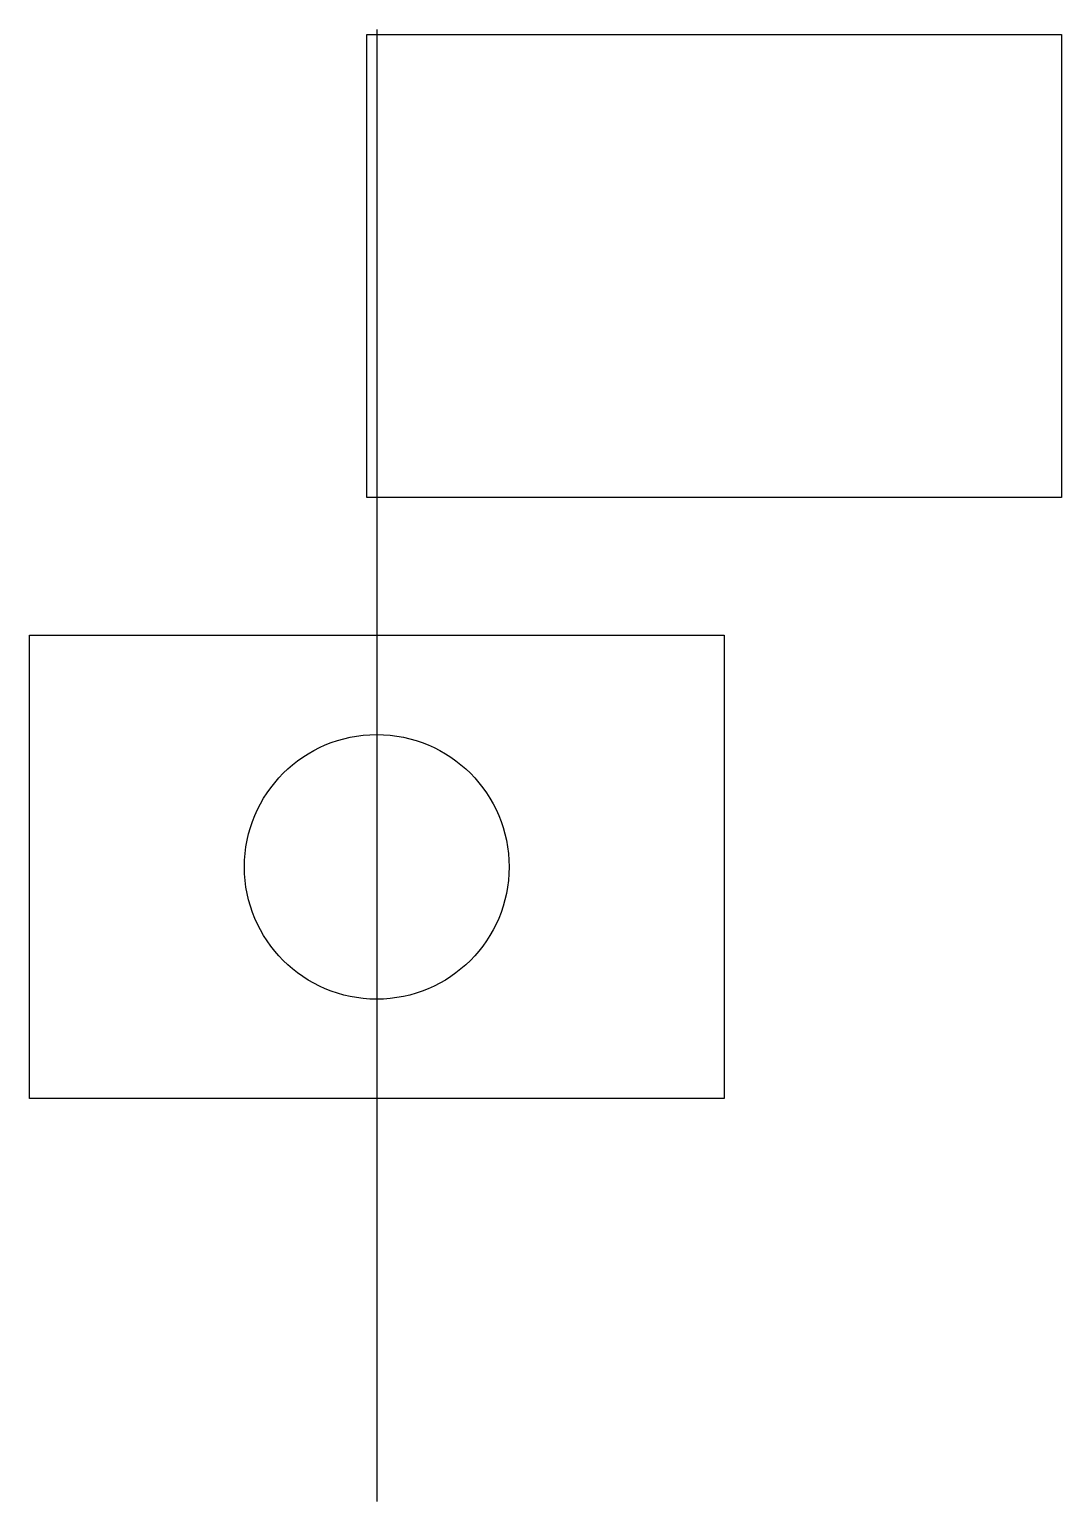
# Model space of a CAD drawing. Header units: millimetres. Extents: x 35804.1 to 35819.7, y 26040.7 to 26063.
import ezdxf

# ---------------------------------------------------------------- set-up
doc = ezdxf.new("R2010")
doc.units = ezdxf.units.MM

msp = doc.modelspace()

# ---------------------------------------------------------------- linework, layer by layer
for p in [(35809.336, 26062.962), (35809.336, 26045.712)]:
    msp.add_line(p, (35809.336, 26040.712))
at = {"elevation": -5.439}
msp.add_lwpolyline([(35809.186, 26062.887), (35819.686, 26062.887), (35819.686, 26055.887), (35809.186, 26055.887)], close=True, dxfattribs=at)
msp.add_lwpolyline([(35804.086, 26053.805), (35814.586, 26053.805), (35814.586, 26046.805), (35804.086, 26046.805)], close=True)
msp.add_circle((35809.336, 26050.305), 2)

doc.saveas('drawing.dxf')
